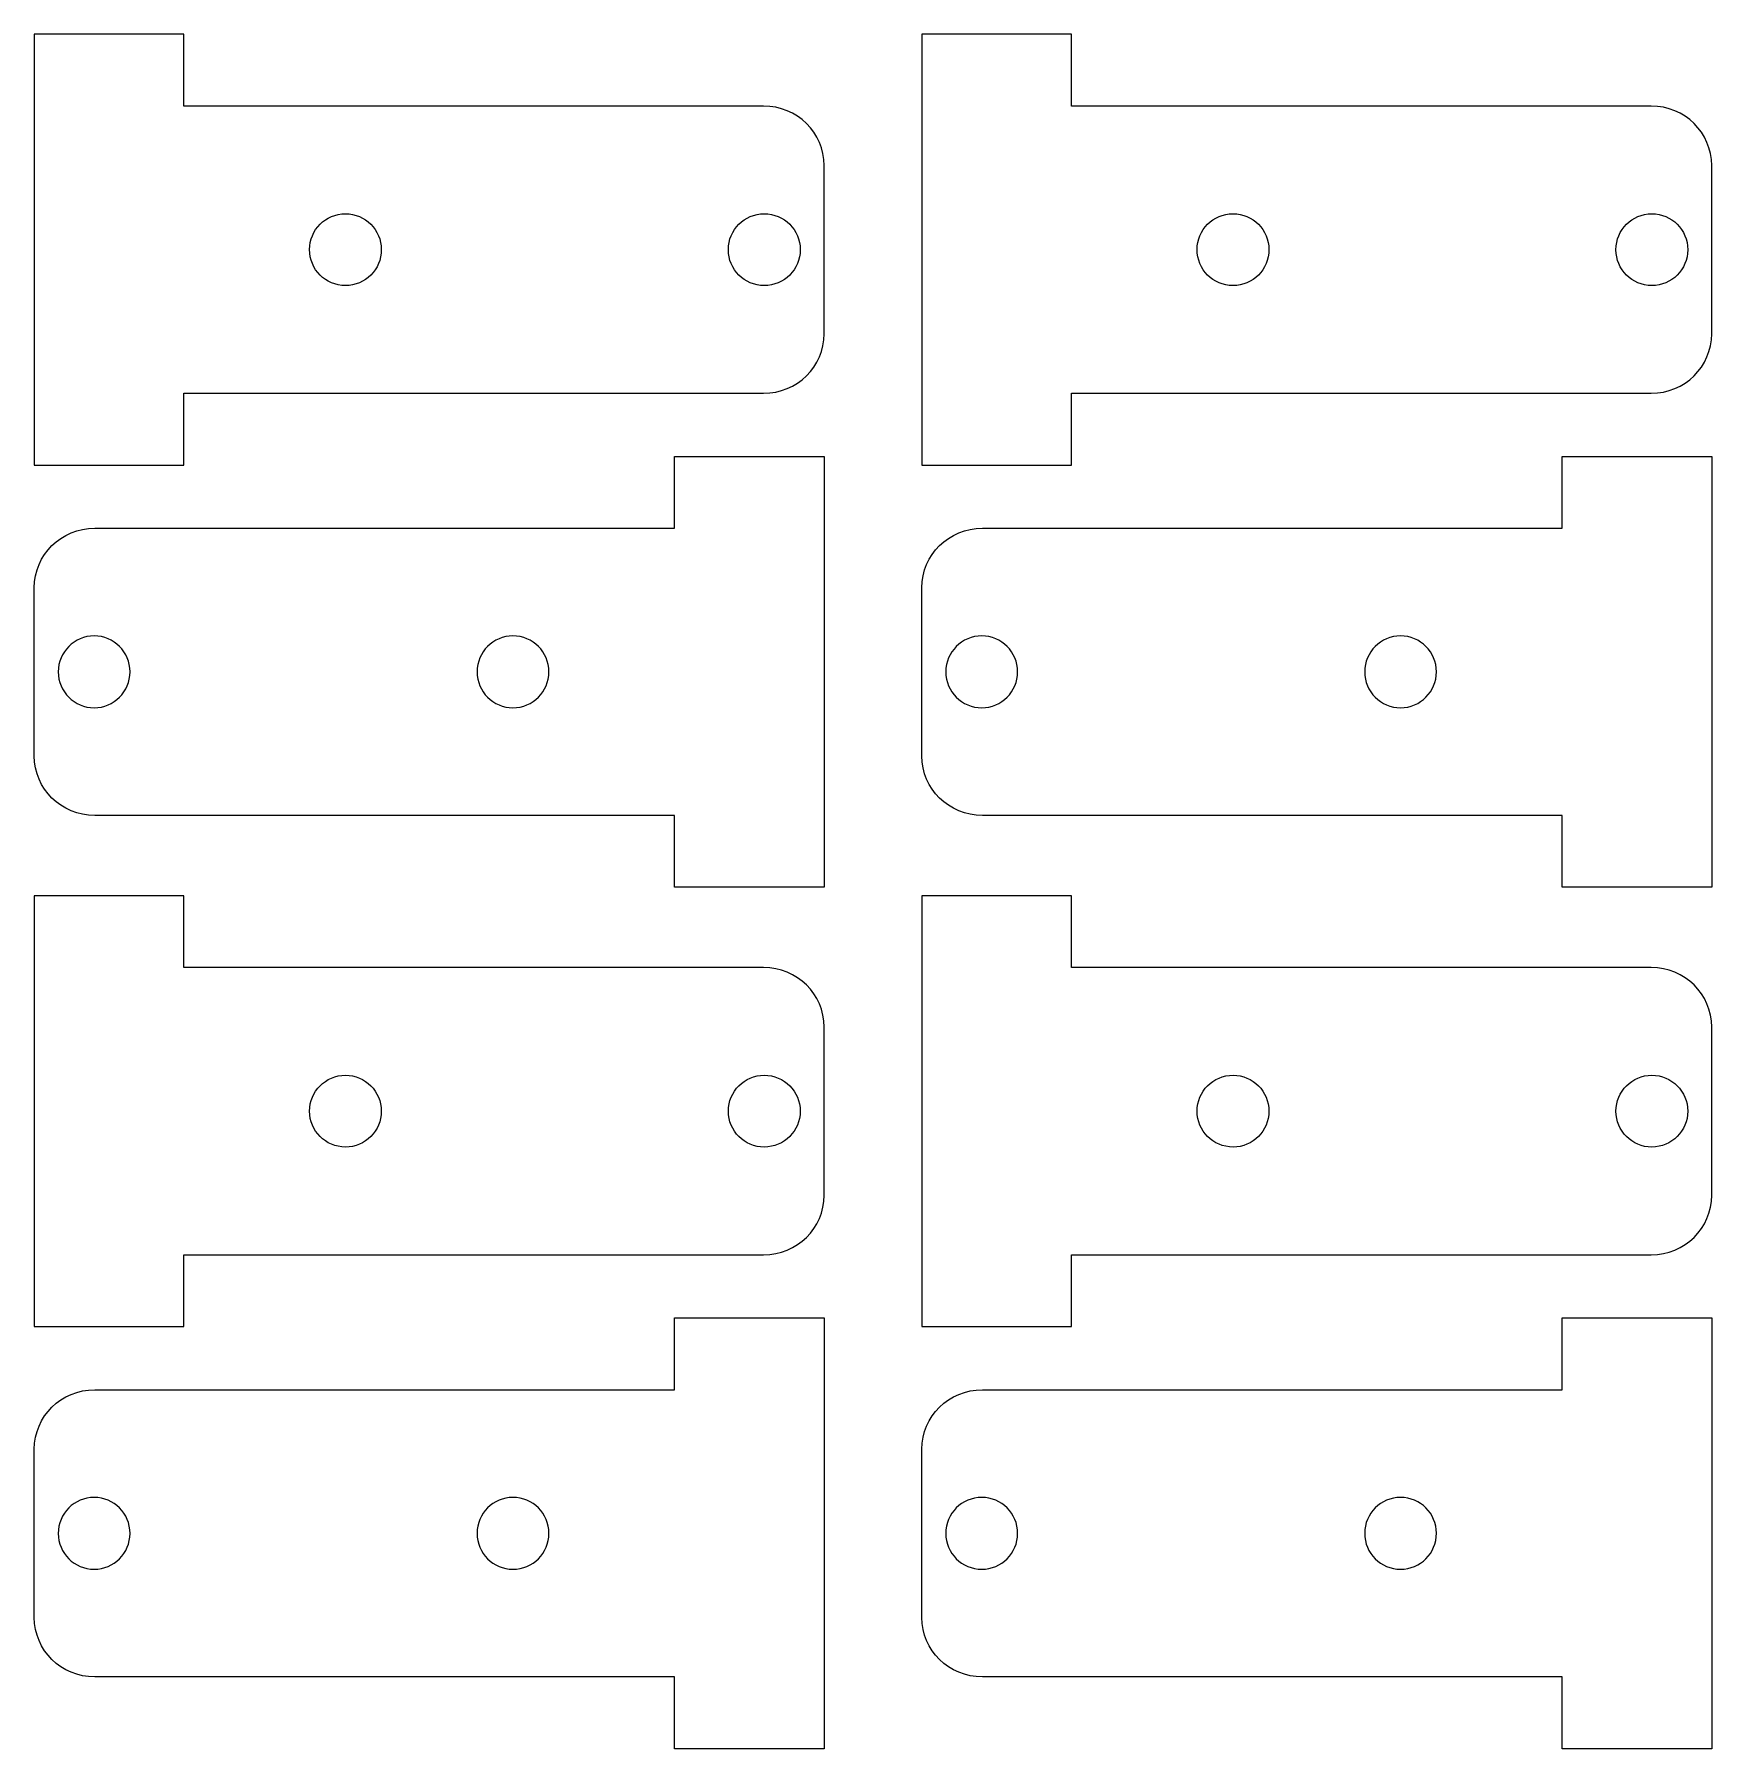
# Model space of a CAD drawing. Extents: x 7.1 to 77.2, y 7.3 to 79.
import ezdxf

# ---------------------------------------------------------------- set-up
doc = ezdxf.new("R2010")
doc.units = 0
doc.layers.add('holes', color=7, linetype='CONTINUOUS')
doc.layers.add('outline', color=7, linetype='CONTINUOUS')

msp = doc.modelspace()

# ---------------------------------------------------------------- linework, layer by layer
at = {"layer": 'holes', "color": 1}
for p, q in [((20.105272, 71.461053), (20.105272, 71.461053)), ((37.605803, 71.461053), (37.605803, 71.461053)), ((57.188645, 71.461039), (57.188645, 71.461039)), ((74.68918, 71.461039), (74.68918, 71.461039)), ((9.606018, 53.81957), (9.606018, 53.81957)), ((27.106551, 53.81957), (27.106551, 53.81957)), ((46.689809, 53.819678), (46.689809, 53.819678)), ((64.190344, 53.819678), (64.190344, 53.819678)), ((20.105272, 35.461164), (20.105272, 35.461164)), ((37.605803, 35.461164), (37.605803, 35.461164)), ((57.189065, 35.46115), (57.189065, 35.46115)), ((74.689597, 35.46115), (74.689597, 35.46115)), ((9.606018, 17.819532), (9.606018, 17.819532)), ((27.106551, 17.819532), (27.106551, 17.819532)), ((46.689814, 17.81967), (46.689814, 17.81967)), ((64.190349, 17.81967), (64.190349, 17.81967))]:
    msp.add_line(p, q, dxfattribs=at)
for points in [[(18.605416, 69.961211), (18.605504, 70.789533), (19.276964, 71.460968), (20.105272, 71.461053)], [(20.105272, 71.461053), (20.933797, 71.461279), (21.605594, 70.789731), (21.605681, 69.961211)], [(36.105394, 69.960647), (36.105169, 70.789392), (36.777058, 71.461279), (37.605803, 71.461053)], [(37.605803, 71.461053), (38.434332, 71.460968), (39.105885, 70.789166), (39.105659, 69.960647)], [(55.688789, 69.961197), (55.688876, 70.789519), (56.360337, 71.460954), (57.188645, 71.461039)], [(57.188645, 71.461039), (58.01717, 71.461264), (58.688966, 70.789717), (58.689054, 69.961197)], [(73.188771, 69.960632), (73.188545, 70.789378), (73.860434, 71.461264), (74.68918, 71.461039)], [(74.68918, 71.461039), (75.517708, 71.460954), (76.189261, 70.789152), (76.189036, 69.960632)], [(20.105272, 68.460777), (19.276733, 68.460861), (18.605176, 69.132663), (18.605416, 69.961211)], [(21.605681, 69.961211), (21.605921, 69.132465), (20.934029, 68.460551), (20.105272, 68.460777)], [(37.605803, 68.460777), (36.777267, 68.460551), (36.105465, 69.132099), (36.105394, 69.960647)], [(39.105659, 69.960647), (39.105589, 69.132324), (38.434123, 68.460861), (37.605803, 68.460777)], [(57.188645, 68.460762), (56.360105, 68.460847), (55.688549, 69.132649), (55.688789, 69.961197)], [(58.689054, 69.961197), (58.689294, 69.132451), (58.017402, 68.460537), (57.188645, 68.460762)], [(74.68918, 68.460762), (73.860643, 68.460537), (73.188841, 69.132084), (73.188771, 69.960632)], [(76.189036, 69.960632), (76.188965, 69.13231), (75.517499, 68.460847), (74.68918, 68.460762)], [(9.606018, 53.81957), (8.77749, 53.819486), (8.105936, 53.147684), (8.106162, 52.319164)], [(11.106427, 52.319164), (11.106653, 53.14791), (10.434764, 53.819796), (9.606018, 53.81957)], [(27.106551, 53.81957), (26.278026, 53.819796), (25.60623, 53.148248), (25.606142, 52.319728)], [(28.606409, 52.319728), (28.606321, 53.148051), (27.93486, 53.819486), (27.106551, 53.81957)], [(46.689809, 53.819678), (45.86128, 53.819593), (45.189727, 53.147791), (45.189953, 52.319271)], [(48.190218, 52.319271), (48.190444, 53.148017), (47.518554, 53.819903), (46.689809, 53.819678)], [(64.190344, 53.819678), (63.361818, 53.819903), (62.690022, 53.148356), (62.689935, 52.319836)], [(65.6902, 52.319836), (65.690112, 53.148158), (65.018652, 53.819593), (64.190344, 53.819678)], [(8.106162, 52.319164), (8.106232, 51.490842), (8.777698, 50.819379), (9.606018, 50.819294)], [(9.606018, 50.819294), (10.434555, 50.819068), (11.106357, 51.490616), (11.106427, 52.319164)], [(25.606142, 52.319728), (25.605903, 51.490983), (26.277795, 50.819068), (27.106551, 50.819294)], [(27.106551, 50.819294), (27.935091, 50.819379), (28.606648, 51.49118), (28.606409, 52.319728)], [(45.189953, 52.319271), (45.190023, 51.490949), (45.861489, 50.819486), (46.689809, 50.819401)], [(46.689809, 50.819401), (47.518345, 50.819176), (48.190147, 51.490723), (48.190218, 52.319271)], [(62.689935, 52.319836), (62.689695, 51.49109), (63.361587, 50.819176), (64.190344, 50.819401)], [(64.190344, 50.819401), (65.018883, 50.819486), (65.69044, 51.491288), (65.6902, 52.319836)], [(18.605416, 33.961323), (18.605504, 34.789645), (19.276964, 35.46108), (20.105272, 35.461164)], [(20.105272, 35.461164), (20.933797, 35.46139), (21.605594, 34.789842), (21.605681, 33.961323)], [(36.105394, 33.960758), (36.105169, 34.789504), (36.777058, 35.46139), (37.605803, 35.461164)], [(37.605803, 35.461164), (38.434332, 35.46108), (39.105885, 34.789278), (39.105659, 33.960758)], [(55.689209, 33.961308), (55.689297, 34.789631), (56.360757, 35.461066), (57.189065, 35.46115)], [(57.189065, 35.46115), (58.017591, 35.461376), (58.689387, 34.789828), (58.689474, 33.961308)], [(73.189188, 33.960744), (73.188963, 34.78949), (73.860852, 35.461376), (74.689597, 35.46115)], [(74.689597, 35.46115), (75.518126, 35.461066), (76.189679, 34.789264), (76.189453, 33.960744)], [(20.105272, 32.460888), (19.276733, 32.460973), (18.605176, 33.132775), (18.605416, 33.961323)], [(21.605681, 33.961323), (21.605921, 33.132577), (20.934029, 32.460662), (20.105272, 32.460888)], [(37.605803, 32.460888), (36.777267, 32.460662), (36.105465, 33.13221), (36.105394, 33.960758)], [(39.105659, 33.960758), (39.105589, 33.132436), (38.434123, 32.460973), (37.605803, 32.460888)], [(57.189065, 32.460874), (56.360526, 32.460959), (55.688969, 33.13276), (55.689209, 33.961308)], [(58.689474, 33.961308), (58.689714, 33.132563), (58.017822, 32.460648), (57.189065, 32.460874)], [(74.689597, 32.460874), (73.861061, 32.460648), (73.189259, 33.132196), (73.189188, 33.960744)], [(76.189453, 33.960744), (76.189383, 33.132422), (75.517917, 32.460959), (74.689597, 32.460874)], [(9.606018, 17.819532), (8.77749, 17.819448), (8.105936, 17.147646), (8.106162, 16.319126)], [(11.106427, 16.319126), (11.106653, 17.147872), (10.434764, 17.819758), (9.606018, 17.819532)], [(27.106551, 17.819532), (26.278026, 17.819758), (25.60623, 17.14821), (25.606142, 16.31969)], [(28.606409, 16.31969), (28.606321, 17.148013), (27.93486, 17.819448), (27.106551, 17.819532)], [(46.689814, 17.81967), (45.861286, 17.819586), (45.189733, 17.147784), (45.189958, 16.319264)], [(48.190223, 16.319264), (48.190449, 17.14801), (47.51856, 17.819896), (46.689814, 17.81967)], [(64.190349, 17.81967), (63.361824, 17.819896), (62.690028, 17.148348), (62.68994, 16.319829)], [(65.690205, 16.319829), (65.690118, 17.148151), (65.018658, 17.819586), (64.190349, 17.81967)], [(8.106162, 16.319126), (8.106232, 15.490804), (8.777698, 14.819341), (9.606018, 14.819256)], [(9.606018, 14.819256), (10.434555, 14.81903), (11.106357, 15.490578), (11.106427, 16.319126)], [(25.606142, 16.31969), (25.605903, 15.490945), (26.277795, 14.81903), (27.106551, 14.819256)], [(27.106551, 14.819256), (27.935091, 14.819341), (28.606648, 15.491142), (28.606409, 16.31969)], [(45.189958, 16.319264), (45.190029, 15.490942), (45.861495, 14.819479), (46.689814, 14.819394)], [(46.689814, 14.819394), (47.518351, 14.819168), (48.190153, 15.490716), (48.190223, 16.319264)], [(62.68994, 16.319829), (62.6897, 15.491083), (63.361593, 14.819168), (64.190349, 14.819394)], [(64.190349, 14.819394), (65.018889, 14.819479), (65.690445, 15.491281), (65.690205, 16.319829)]]:
    msp.add_open_spline(points, degree=3, dxfattribs=at)
at = {"layer": 'outline', "color": 7}
for p, q in [((7.106257, 78.960888), (7.106257, 60.960944)), ((13.355564, 78.960888), (7.106257, 78.960888)), ((13.355564, 75.961171), (13.355564, 78.960888)), ((44.18963, 78.960874), (44.18963, 60.960927)), ((50.438936, 78.960874), (44.18963, 78.960874)), ((50.438936, 75.961157), (50.438936, 78.960874)), ((19.244274, 75.961171), (13.355564, 75.961171)), ((21.328971, 75.961171), (19.244274, 75.961171)), ((37.578795, 75.961171), (21.328971, 75.961171)), ((56.327647, 75.961157), (50.438936, 75.961157)), ((58.412343, 75.961157), (56.327647, 75.961157)), ((74.662171, 75.961157), (58.412343, 75.961157)), ((40.105564, 66.445541), (40.105564, 73.476317)), ((77.188941, 66.445526), (77.188941, 73.476303)), ((13.355564, 60.960944), (13.355564, 63.960656)), ((13.355564, 63.960656), (19.244274, 63.960656)), ((19.244274, 63.960656), (21.328971, 63.960656)), ((21.328971, 63.960656), (37.578795, 63.960656)), ((50.438936, 60.960927), (50.438936, 63.960639)), ((50.438936, 63.960639), (56.327647, 63.960639)), ((56.327647, 63.960639), (58.412343, 63.960639)), ((58.412343, 63.960639), (74.662171, 63.960639)), ((7.106257, 60.960944), (13.355564, 60.960944)), ((33.856261, 58.319688), (33.856261, 61.319406)), ((33.856261, 61.319406), (40.105564, 61.319406)), ((40.105564, 61.319406), (40.105564, 43.319461)), ((44.18963, 60.960927), (50.438936, 60.960927)), ((70.940052, 58.319796), (70.940052, 61.319513)), ((70.940052, 61.319513), (77.189358, 61.319513)), ((77.189358, 61.319513), (77.189358, 43.319569)), ((9.633027, 58.319688), (25.882853, 58.319688)), ((25.882853, 58.319688), (27.967549, 58.319688)), ((27.967549, 58.319688), (33.856261, 58.319688)), ((46.716817, 58.319796), (62.966645, 58.319796)), ((62.966645, 58.319796), (65.051342, 58.319796)), ((65.051342, 58.319796), (70.940052, 58.319796)), ((7.106257, 48.804058), (7.106257, 55.834834)), ((44.190048, 48.804165), (44.190048, 55.834942)), ((25.882853, 46.319173), (9.633027, 46.319173)), ((27.967549, 46.319173), (25.882853, 46.319173)), ((33.856261, 46.319173), (27.967549, 46.319173)), ((33.856261, 43.319461), (33.856261, 46.319173)), ((62.966645, 46.31928), (46.716817, 46.31928)), ((65.051342, 46.31928), (62.966645, 46.31928)), ((70.940052, 46.31928), (65.051342, 46.31928)), ((70.940052, 43.319569), (70.940052, 46.31928)), ((40.105564, 43.319461), (33.856261, 43.319461)), ((77.189358, 43.319569), (70.940052, 43.319569)), ((7.106257, 42.960997), (7.106257, 24.961053)), ((13.355564, 42.960997), (7.106257, 42.960997)), ((13.355564, 39.961279), (13.355564, 42.960997)), ((44.190051, 42.960983), (44.190051, 24.961039)), ((50.439357, 42.960983), (44.190051, 42.960983)), ((50.439357, 39.961265), (50.439357, 42.960983)), ((19.244274, 39.961279), (13.355564, 39.961279)), ((21.328971, 39.961279), (19.244274, 39.961279)), ((37.578795, 39.961279), (21.328971, 39.961279)), ((56.328067, 39.961265), (50.439357, 39.961265)), ((58.412764, 39.961265), (56.328067, 39.961265)), ((74.662589, 39.961265), (58.412764, 39.961265)), ((40.105564, 30.445649), (40.105564, 37.476426)), ((77.189358, 30.445635), (77.189358, 37.476412)), ((13.355564, 24.961053), (13.355564, 27.960764)), ((13.355564, 27.960764), (19.244274, 27.960764)), ((19.244274, 27.960764), (21.328971, 27.960764)), ((21.328971, 27.960764), (37.578795, 27.960764)), ((50.439357, 24.961039), (50.439357, 27.96075)), ((50.439357, 27.96075), (56.328067, 27.96075)), ((56.328067, 27.96075), (58.412764, 27.96075)), ((58.412764, 27.96075), (74.662589, 27.96075)), ((33.856261, 22.319647), (33.856261, 25.319365)), ((33.856261, 25.319365), (40.105564, 25.319365)), ((40.105564, 25.319365), (40.105564, 7.319435)), ((70.940058, 22.319786), (70.940058, 25.319503)), ((70.940058, 25.319503), (77.189364, 25.319503)), ((77.189364, 25.319503), (77.189364, 7.319576)), ((7.106257, 24.961053), (13.355564, 24.961053)), ((44.190051, 24.961039), (50.439357, 24.961039)), ((9.633027, 22.319647), (25.882853, 22.319647)), ((25.882853, 22.319647), (27.967549, 22.319647)), ((27.967549, 22.319647), (33.856261, 22.319647)), ((46.716823, 22.319786), (62.966651, 22.319786)), ((62.966651, 22.319786), (65.051347, 22.319786)), ((65.051347, 22.319786), (70.940058, 22.319786)), ((7.106257, 12.804028), (7.106257, 19.834794)), ((44.190054, 12.80417), (44.190054, 19.834932)), ((25.882853, 10.319146), (9.633027, 10.319146)), ((27.967549, 10.319146), (25.882853, 10.319146)), ((33.856261, 10.319146), (27.967549, 10.319146)), ((33.856261, 7.319435), (33.856261, 10.319146)), ((62.966651, 10.319288), (46.716823, 10.319288)), ((65.051347, 10.319288), (62.966651, 10.319288)), ((70.940058, 10.319288), (65.051347, 10.319288)), ((70.940058, 7.319576), (70.940058, 10.319288)), ((40.105564, 7.319435), (33.856261, 7.319435)), ((77.189364, 7.319576), (70.940058, 7.319576))]:
    msp.add_line(p, q, dxfattribs=at)
for points in [[(40.105564, 73.476317), (40.105564, 74.852912), (38.978657, 75.961171), (37.578795, 75.961171)], [(77.188941, 73.476303), (77.188941, 74.852898), (76.062033, 75.961157), (74.662171, 75.961157)], [(37.578795, 63.960656), (38.978657, 63.960656), (40.105564, 65.068942), (40.105564, 66.445541)], [(74.662171, 63.960639), (76.062033, 63.960639), (77.188941, 65.068925), (77.188941, 66.445526)], [(7.106257, 55.834834), (7.106257, 57.21143), (8.233165, 58.319688), (9.633027, 58.319688)], [(44.190048, 55.834942), (44.190048, 57.211537), (45.316956, 58.319796), (46.716817, 58.319796)], [(9.633027, 46.319173), (8.233165, 46.319173), (7.106257, 47.42746), (7.106257, 48.804058)], [(46.716817, 46.31928), (45.316956, 46.31928), (44.190048, 47.427567), (44.190048, 48.804165)], [(40.105564, 37.476426), (40.105564, 38.853021), (38.978657, 39.961279), (37.578795, 39.961279)], [(77.189358, 37.476412), (77.189358, 38.853007), (76.062451, 39.961265), (74.662589, 39.961265)], [(37.578795, 27.960764), (38.978657, 27.960764), (40.105564, 29.069051), (40.105564, 30.445649)], [(74.662589, 27.96075), (76.062451, 27.96075), (77.189358, 29.069037), (77.189358, 30.445635)], [(7.106257, 19.834794), (7.106257, 21.211389), (8.233165, 22.319647), (9.633027, 22.319647)], [(44.190054, 19.834932), (44.190054, 21.211527), (45.316961, 22.319786), (46.716823, 22.319786)], [(9.633027, 10.319146), (8.233165, 10.319146), (7.106257, 11.427433), (7.106257, 12.804028)], [(46.716823, 10.319288), (45.316961, 10.319288), (44.190054, 11.427574), (44.190054, 12.80417)]]:
    msp.add_open_spline(points, degree=3, dxfattribs=at)

doc.saveas('drawing.dxf')
